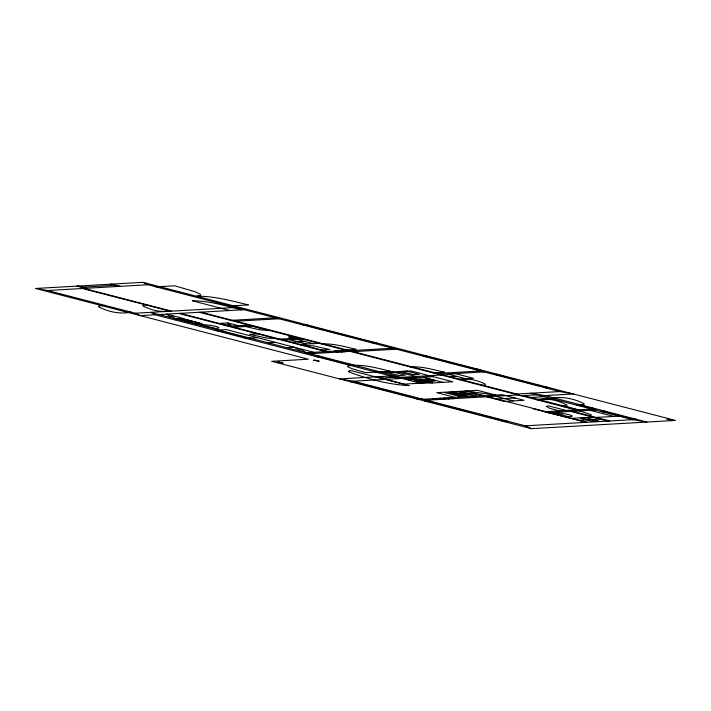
<?xml version="1.0" encoding="UTF-8"?>
<svg xmlns="http://www.w3.org/2000/svg" width="711" height="711" viewBox="0 0 711 711"><rect width="100%" height="100%" fill="white"/><g stroke="black" fill="none" stroke-linecap="round" stroke-linejoin="round"><path stroke-width="1.07" d="M196.432 296.22L199.409 295.865L200.751 295.243L200.466 294.345L195.036 291.741L174.702 285.795L156.065 286.862M432.59 382.918L429.062 383.158L409.243 378.012L412.762 377.781L432.697 382.945L452.871 381.789L411.065 370.946L382.9 372.555M212.749 328.446C230.826 328.678 203.746 323.167 200.555 325.291M566 416.735C584.078 416.957 556.997 411.456 553.798 413.571M35.55 288.479L142.902 282.338L675.45 420.423L531.41 428.662L271.664 361.312L308.352 359.215L35.55 288.479L47.593 290.497L135.241 313.222L140.271 315.631L155.078 314.786L391.041 375.968L404.808 378.27L150.545 312.342L155.078 314.786M82.156 287.164L114.96 285.289M47.593 290.497L147.941 284.755L559.85 391.557L573.422 393.965L544.902 395.6L530.708 393.227L632.737 419.677L646.93 422.05L544.902 395.6M105.05 305.392L99.46 305.837L98.509 306.281L98.713 306.912C108.623 311.88 119.901 314.404 130.966 312.111M147.079 304.788L143.711 305.09L142.867 305.49L143.044 306.05C151.416 310.129 160.882 312.724 170.231 310.787M229.786 305.979L248.432 304.912C231.653 300.842 214.695 296.229 197.32 296.167M135.241 313.222L235.581 307.481M159.086 314.555L244.122 309.694M176.292 319.017L182.656 318.652L202.404 323.772L196.032 324.136M232.355 320.279L275.433 317.808M236.016 321.221L279.094 318.759M227.849 322.945L220.33 323.372L231.013 326.136L230.497 324.474L228.213 324.607L227.849 322.945L238.523 325.709M206.99 326.545L208.554 327.069M229.937 326.198L249.01 325.149M233.715 327.184L252.672 326.1M302.362 324.794L305.863 324.589M215.042 330.331L226.267 329.593L313.898 352.318M304.646 325.389L308.156 325.185M217.326 330.926L221.334 330.695M259.053 333.752L249.552 334.294L266.172 337.974L278.543 338.8M243.873 337.805L247.881 337.583M249.934 338.107L257.444 337.681M246.166 338.4L250.165 338.169M292.39 337.752L290.577 337.858L296.389 338.116L292.728 337.734M279.752 339.12L298.7 338.036M283.405 340.062L302.371 338.978M268.234 342.853L275.744 342.426M291.75 342.231L304.957 341.476M300.095 344.391L313.293 343.635M319.248 343.36L313.489 343.689L296.611 339.316M300.46 344.959L313 345.813L329.868 349.545L320.243 350.088M321.719 344C333.397 343.333 344.826 346.71 356.087 349.35L344.844 349.999M371.08 342.613L374.581 342.409M286.533 347.599L294.052 347.172L299.064 350.025L301.597 349.883L306.379 352.745L326.118 351.616L331.282 352.478M373.373 343.209L376.874 343.004M180.336 313.338L327.629 351.527L346.577 350.443M349.714 350.701L392.792 348.239M310.032 353.696L350.239 351.394M353.376 351.652L396.454 349.19M315.071 356.273L319.079 356.042M317.364 356.86L321.372 356.638M423.089 356.095L426.6 355.9M425.382 356.691L428.884 356.487M346.692 364.467L350.692 364.236M348.977 365.063L352.985 364.832M409.856 366.849C421.694 366.183 433.292 369.604 444.713 372.288L433.319 372.937M474.37 369.391L477.872 369.196M476.654 369.987L480.156 369.782M391.041 375.968L339.547 378.91L353.314 381.212L525.349 425.818L531.41 428.662M437.425 373.444L480.494 370.982M441.078 374.395L484.155 371.933M381.931 378.03L393.974 377.345M401.093 377.31L441.3 375.008M353.314 381.212L433.052 376.652M350.834 381.843L354.833 381.611M450.241 376.768L456.755 376.395M353.118 382.429L357.126 382.207M494.189 374.537L497.7 374.333M496.482 375.124L499.984 374.928M459.386 379.141L473.535 378.332L455.236 373.586L447.61 374.022L465.909 378.767M459.448 379.71C468.38 377.852 477.437 380.243 485.444 384.171L484.813 385.069L481.294 385.38M427.595 382.776L404.195 384.118L376.119 376.821M459.599 391.743L467.109 391.308M543.328 387.273L546.83 387.068M545.613 387.868L549.114 387.664M458.115 394.267L457.688 394.063M459.404 395.316L460.159 395.272M462.31 396.009L458.737 396.214L445.015 392.65L448.579 392.445L464.425 396.382L448.988 392.436L452.56 392.232L466.283 395.787L462.71 395.991M416.157 398.782L420.165 398.551M418.45 399.369L422.458 399.147M422.921 399.262L502.41 394.712L524.043 400.302L504.588 401.466L486.528 396.782M201.044 312.156L516.781 394.018L559.85 391.557M426.573 400.213L518.203 394.943M424.751 401.004L428.751 400.773M536.805 394.809L521.127 395.707L516.781 394.018M427.035 401.599L431.044 401.368M496.998 399.022L515.102 397.982M530.886 397.44L543.986 396.694M550.945 398.471C562.259 396.143 573.821 398.533 583.971 403.67L584.166 404.301L583.216 404.737L576.985 405.226M538.111 399.315L551.212 398.569M537.16 399.858C547.328 397.742 557.664 400.302 566.774 404.817L566.96 405.403L566.072 405.821L561.592 406.194M578.292 405.563L582.425 405.323M563.343 406.648L565.849 406.505M533.668 408.532L532.672 408.585L585.802 422.361M580.585 406.159L584.718 405.919M565.627 407.243L568.133 407.101M572.542 409.038L575.048 408.896M588.664 408.247L592.796 408.016M574.835 409.625L577.341 409.483M590.948 408.843L595.08 408.612M488.03 396.694L545.772 411.669L576.026 409.936L582.193 410.745M523.634 395.556L578.532 409.794L591.712 409.038M595.365 409.989L548.43 412.673L545.772 411.669M600.608 411.349L604.741 411.109M602.892 411.945L607.025 411.705M589.543 415.677L591.392 414.815L580.558 411.154L199.293 312.253M501.93 421.019L505.939 420.788M504.223 421.614L508.232 421.383M572.008 418.317L592.654 417.135M596.031 417.437L619.023 416.122M579.385 420.237L600.102 419.046M629.262 418.779L633.394 418.539M631.546 419.374L635.678 419.135M525.349 425.818L632.737 419.677M189.322 321.256C186.62 320.741 191.446 321.985 189.721 321.336M453.982 394.445L452.587 394.054L453.591 394.365M589.686 419.579L588.797 419.428L589.792 419.739M432.528 398.711L438.047 399.555L436.252 398.498L441.771 399.342L439.976 398.284L445.495 399.129L443.7 398.071L449.219 398.915L447.423 397.858L452.943 398.702L451.147 397.645L454.8 398.595M544.768 411.722L587.304 422.281M484.182 395.743L459.502 391.717M189.135 321.168L190.726 321.656L189.33 321.452M589.49 419.481L590.299 419.712M589.686 419.774L591.081 419.97L590.086 419.659M457.102 393.894L457.795 394.036M457.297 394.178L457.991 394.321M453.485 394.401L454.871 394.596L454.089 394.338M306.405 325.283L372.831 342.515M427.133 356.593L476.121 369.293M498.233 375.026L545.079 387.175M241.669 309.836C225.476 305.89 209.185 300.717 192.37 300.806L229.804 310.511M582.647 406.034L590.725 408.132M604.963 411.82L631.324 418.663M111.627 284.133L120.168 286.346M110.685 284.187L119.226 286.4M590.148 410.283L613.815 416.424M566.88 407.172L573.795 408.967M248.495 325.176L269.531 330.633L259.835 329.806L241.367 325.585M346.115 350.47L349.776 351.421M294.132 337.654L295.989 338.143M294.594 338.223L288.773 336.827L294.256 338.24M290.986 337.832L292.861 338.32M568.969 410.345L609.745 420.992M570.622 411.402L607.994 421.099M569.964 411.447L548.412 405.857L546.315 406.328L549.088 408.025L562.614 411.865M290.008 339.689L306.699 344.017M337.876 352.105L334.223 351.154L338.667 352.061L335.788 351.065L341.804 351.874L338.934 350.887L343.377 351.785L340.498 350.79L344.951 351.696L342.071 350.701M77.89 286.062L86.431 288.275M76.948 286.115L85.489 288.328M83.942 288.417L171.582 311.142M82.44 288.506L170.08 311.222M178.834 313.427L329.78 352.567L327.629 351.527M423.258 377.212L443.086 382.358M495.576 396.276L513.44 400.906M397.431 371.729L415.775 376.483M556.055 413.447L568.249 416.61M484.218 395.751L465.883 390.997L495.763 395.085L477.463 390.339L436.812 392.659L455.111 397.405M202.804 325.158L214.998 328.322M458.373 391.423L476.672 396.169L451.405 391.823L469.695 396.569M219.326 330.811L245.873 337.689M319.363 356.753L348.692 364.352M390.028 376.021L399.795 378.554M389.095 376.075L398.853 378.608M457.404 394.152C454.285 393.281 460.506 394.889 457.911 394.125M377.052 376.768L386.811 379.301M355.118 382.314L418.166 398.667M429.035 401.484L503.939 420.903M142.902 282.338L147.941 284.755M578.532 409.794L579.687 410.887M289.244 336.916L290.444 337.041L289.306 336.907M432.217 381.611L430.306 381.718A6.63 0.702 12.2 0 1 425.818 380.972L421.17 379.763A6.63 0.702 12.2 0 1 419.268 378.856L425.685 379.505L432.217 381.611M406.168 378.999L411.34 380.189L406.168 378.999M409.669 378.803L414.851 379.985L409.669 378.803M414.709 381.212L419.881 382.402L414.709 381.212M418.21 381.016L423.392 382.198L418.21 381.016M425.996 378.803C433.977 382.811 442.198 380.696 425.996 378.803M348.541 365.721L347.617 366.147L347.803 366.76L351.545 368.556L365.534 372.644L390.357 371.231C376.714 368.022 362.699 363.828 348.541 365.721M349.385 370.858L348.506 371.266L348.692 371.853C367.942 379.025 388.553 384.58 409.189 385.629L351.323 370.627L349.385 370.858M172.24 316.386L169.689 316.537L166.632 314.138L182.985 318.377L175.475 318.804L172.24 316.386M183.74 319.115L179.154 319.372L195.605 323.638L200.191 323.381L183.74 319.115M187.597 321.23L185.847 321.328L189.428 321.701L187.597 321.23M278.952 362.05L277.37 362.148L283.156 363.143L278.952 362.05M315 360.175L313.418 360.264L319.203 361.259L315 360.175M393.005 371.933L386.695 372.288L399.075 375.506L405.386 375.141L393.005 371.933M406.968 371.151L401.093 371.48L413.473 374.688L419.348 374.359L406.968 371.151M409.696 378.216L402.684 378.616L419.757 383.051L426.769 382.651L409.696 378.216M560.241 414.824L562.188 415.331L560.241 414.824M587.055 417.961L580.798 418.317L592.45 421.339L598.715 420.983L587.055 417.961M593.312 420.45L592.556 420.494L597.578 421.561L593.312 420.45M668.5 419.232L666.909 419.321L672.019 420.148L668.5 419.232"/></g></svg>
